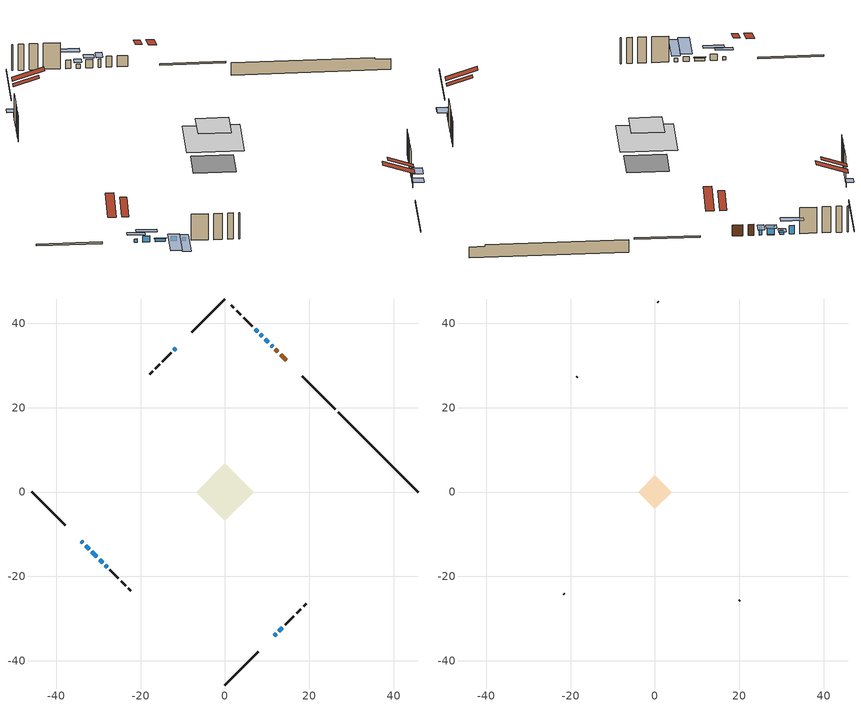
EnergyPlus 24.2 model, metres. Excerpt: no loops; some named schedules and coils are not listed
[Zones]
conditioned space
 floor adiabatic (AdiabaticFloorConstruction): -6.84,0 0,6.84 6.84,0 0,-6.84 z3.09
 floor foundation (Slab1 construction): -4.74,0.32 -0.32,4.74 4.74,-0.32 0.32,-4.74 z-1.71
 wall outside (RimJoist1 construction): 0,-45.78 7.86,-37.91 / -45.78,0 -37.91,-7.86 / 0,45.78 -7.86,37.91 / 26.15,19.62 18.29,27.49 z0.65:0.95
 wall outside (AdiabaticWallConstruction 1): 14.49,31.29 13.22,32.56 / 12.56,33.21 11.93,33.84 z0.65:2.68
 wall outside (AdiabaticWallConstruction): 11.28,34.5 10.95,34.82 / 7.71,38.07 7.13,38.64 z0.65:2.23; -34.11,-11.67 -33.71,-12.06 / -28.38,-17.4 -27.98,-17.8 z0.65:1.29; -33.06,-12.72 -32.25,-13.53 z0.65:1.79; -31.59,-14.18 -30.41,-15.37 z0.65:1.16; -29.75,-16.02 -29.03,-16.74 z0.65:1.54; 10.3,35.48 9.49,36.29 / 12.79,-32.98 13.6,-32.17 z0.65:2.17; 8.83,36.94 8.36,37.41 / -11.67,34.11 -12.14,33.64 / 11.67,-34.11 12.14,-33.64 z0.65:1.39
 wall outside (Wall1 construction): 14.26,-31.52 16.3,-29.47 / -27.32,-18.45 -25.28,-20.5 / -12.79,32.98 -14.84,30.94 / 6.48,39.3 4.43,41.34 z0.65:5.53
 wall outside (Wall2 construction): 16.96,-28.82 17.98,-27.79 / -24.62,-21.15 -23.6,-22.18 / -15.49,30.28 -16.52,29.26 / 3.78,42 2.75,43.03 z0.65:5.53
 wall outside (Wall3 construction): 18.64,-27.13 19.28,-26.5 / -22.94,-22.84 -22.3,-23.47 / -17.18,28.6 -17.81,27.96 / 2.09,43.68 1.46,44.32 z0.65:5.53
 wall foundation (FoundationWall1 construction): 26.81,18.97,-1.71 26.81,18.97,0.65 43.88,1.9,0.65 43.88,1.9,0.33 45.78,0,0.33 45.78,0,-1.71
 window (WindowConstruction 8): 11.28,34.5 10.96,34.82 z0.65:2.23
 window (WindowConstruction 6): -34.11,-11.67 -33.71,-12.06 z0.65:1.28
 window (WindowConstruction 7): -33.06,-12.72 -32.25,-13.53 z0.65:1.79
 window (WindowConstruction 11): -31.59,-14.18 -30.41,-15.37 z0.65:1.16
 window (WindowConstruction 9): -29.75,-16.03 -29.03,-16.74 z0.65:1.54
 window (WindowConstruction): 10.3,35.48 9.49,36.28 z0.65:2.17
 window (WindowConstruction 1): 8.83,36.94 8.37,37.41 z0.65:1.39
 window (WindowConstruction 2): -11.67,34.11 -12.13,33.64 z0.65:1.39
 window (WindowConstruction 3): 11.67,-34.11 12.13,-33.64 z0.65:1.39
 window (WindowConstruction 4): 12.79,-32.98 13.6,-32.18 z0.65:2.17
 window (WindowConstruction 5): -28.38,-17.4 -27.98,-17.79 z0.65:1.28
 window (WindowConstruction 10): 7.71,38.07 7.13,38.64 z0.65:2.23
 door (Door): 14.48,31.29 13.22,32.55 z0.65:2.68
 door (Door 1): 12.56,33.21 11.94,33.84 z0.65:2.68
 ceiling adiabatic (AdiabaticFloorConstruction): 0,-6.84 6.84,0 0,6.84 -6.84,0 z3.09
 roof outside (Roof2 construction): 11.01,-34.76,5.53 7.9,-31.66,6.99 7.08,-32.48,6.99 10.19,-35.58,5.53; -34.76,-11.01,5.53 -31.66,-7.9,6.99 -32.48,-7.08,6.99 -35.58,-10.19,5.53; -11.01,34.76,5.53 -7.9,31.66,6.99 -7.08,32.48,6.99 -10.19,35.58,5.53; 15.14,30.63,5.53 12.03,27.53,6.99 12.85,26.71,6.99 15.96,29.81,5.53
attic - vented
 floor to conditioned space (Floor1 construction Reversed): -3.95,0 0,3.95 3.95,0 0,-3.95 z5.53
 wall outside (Wall4 construction): 19.93,-25.84 20.08,-25.7 / -21.65,-24.13 -21.5,-24.27 / -18.47,27.31 -18.61,27.16 / 0.8,44.97 0.66,45.12 z0.65:5.53
 roof outside (Roof1 construction): 9.53,-36.24,5.53 5.69,-32.39,7.34 4.67,-33.41,7.34 8.52,-37.25,5.53; -36.24,-9.53,5.53 -32.39,-5.69,7.34 -33.41,-4.67,7.34 -37.25,-8.52,5.53; -9.53,36.24,5.53 -5.69,32.39,7.34 -4.67,33.41,7.34 -8.52,37.25,5.53; 16.62,29.16,5.53 12.77,25.31,7.34 13.78,24.3,7.34 17.63,28.14,5.53
shading: 10.74,35.03 11.49,34.29 12.78,35.58 12.04,36.32 z2.52; -32.85,-12.92 -34.97,-10.81 -35.61,-11.45 -33.5,-13.57 z2.5; -31.39,-14.39 -33.92,-11.86 -34.56,-12.5 -32.03,-15.03 z3.01; -30.3,-15.47 -31.7,-14.08 -31.8,-14.18 -30.41,-15.58 z1.31; -28.71,-17.07 -30.07,-15.7 -34.39,-20.01 -33.02,-21.38 z2; 9.28,36.5 10.51,35.27 11.37,36.13 10.14,37.36 z2.47; 8.15,37.62 9.04,36.73 9.91,37.59 9.02,38.48 z1.69; -12.35,33.43 -11.46,34.32 -12.32,35.18 -13.21,34.29 z1.69; 12.46,-33.31 11.34,-34.43 12.63,-35.73 13.75,-34.61 z1.85; 13.93,-31.85 12.47,-33.31 13.76,-34.6 15.22,-33.14 z2.63; -27.65,-18.12 -28.7,-17.07 -33.01,-21.39 -31.97,-22.43 z1.74; 6.06,39.72 8.78,36.99 9.65,37.85 6.92,40.58 z3.75
[Building]
Building 1: Terrain=Suburbs
[Site:Location]
Halifax Intl AP_NS: Latitude {deg}=44.88; Longitude {deg}=-63.51; Time Zone {hr}=-4; Elevation {m}=145; Keep Site Location Information=Yes
[Site:GroundTemperature:Shallow]
3.15511, 1.33576, 1.19006, 2.05344, 5.51939, 8.9692, 11.96, 13.8546, 14.0156, 12.4746, 9.56009, 6.2161
[Site:WaterMainsTemperature]
Calculation Method=Schedule; Temperature Schedule=mains temperature schedule
[Material] Roughness=Rough; Thermal Absorptance=0.9
Name | Thickness {m} | Conductivity {W/m-K} | Density {kg/m3} | Specific Heat {J/kg-K} | Solar Absorptance | Visible Absorptance
asphalt or fiberglass shingles | 0.00635 | 0.162714 | 1121.4 | 1465.45 | 0.4 | 0.4
ceiling loosefill ins | 0.0846667 | 0.0480833 | 16.02 | 1046.75 | 0.7 | 0.7
ceiling stud and cavity | 0.1397 | 0.112695 | 65.682 | 1177.47 | 0.7 | 0.7
concrete 4.0 in. | 0.1016 | 1.803125 | 2242.8 | 837.4 | 0.7 | 0.7
concrete 8.0 in. | 0.2032 | 1.803125 | 2242.8 | 837.4 | 0.7 | 0.7
door material | 0.04445 | 0.0451087 | 512.64 | 1214.23 | 0.7 | 0.7
door material 1 | 0.04445 | 0.053851 | 512.64 | 1214.23 | 0.7 | 0.7
floor covering | 0.0127 | 0.0433444 | 54.468 | 1339.84 | 0.6 | 0.6
floor rigid ins; wall rigid ins 1 | 0.512978 | 0.029427 | 32.04 | 1214.23 | 0.7 | 0.7
floor stud and cavity | 0.1397 | 1.75129 | 37.0049 | 1207.88 | 0.7 | 0.7
furniture material conditioned space 1 | 0.1524 | 0.115458 | 640.8 | 1214.23 | 0.6 | 0.6
gypsum board | 0.0127 | 0.160291 | 801 | 837.4 | 0.6 | 0.6
osb sheathing 0.5 in. | 0.0127 | 0.115458 | 512.64 | 1214.23 | 0.7 | 0.7
osb sheathing 0.75 in. | 0.01905 | 0.115458 | 512.64 | 1214.23 | 0.7 | 0.7
osb sheathing 2.0 in. | 0.0508 | 0.115458 | 512.64 | 1214.23 | 0.7 | 0.7
rim joist rigid ins; roof rigid ins; wall rigid ins | 0.051816 | 0.029427 | 32.04 | 1214.23 | 0.7 | 0.7
rim joist stud and cavity | 0.0508 | 0.0344034 | 125.044 | 1163.47 | 0.6 | 0.6
roof stud and cavity | 0.2032 | 0.219482 | 78.34581 | 1123.46 | 0.7 | 0.7
wall stud and cavity | 0.1397 | 0.16633 | 139.0536 | 1170.24 | 0.7 | 0.7
wall stud and cavity 1 | 0.1397 | 0.186243 | 139.0536 | 1170.24 | 0.7 | 0.7
wall stud and cavity 2 | 0.1397 | 0.216775 | 139.0536 | 1170.24 | 0.7 | 0.7
wall stud and cavity 3 | 0.0889 | 6.1454 | 50.32683 | 1063.81 | 0.6 | 0.6
wall stud and cavity 4 | 0.0889 | 0.380278 | 52.3479 | 1209.89 | 0.7 | 0.7
wall stud and cavity 5 | 0.0889 | 0.391764 | 83.0341 | 1211.67 | 0.7 | 0.7
wood siding | 0.0254 | 0.102417 | 544.68 | 1172.36 | 0.4 | 0.4
wood siding 1 | 0.00254 | 0.102417 | 544.68 | 1172.36 | 0.4 | 0.4
wood siding 2; wood siding 3; wood siding 4 | 0.0254 | 0.102417 | 544.68 | 1172.36 | 0.7 | 0.7
[WindowMaterial:SimpleGlazingSystem]
Name | U-Factor {W/m2-K} | Solar Heat Gain Coefficient
WindowMaterial | 2.92814 | 0.61
WindowMaterial 1 | 3.05704 | 0.44
WindowMaterial 2 | 3.07407 | 0.4
WindowMaterial 3 | 2.94177 | 0.59
WindowMaterial 4 | 2.76405 | 0.47
WindowMaterial 5 | 2.77597 | 0.52
WindowMaterial 6 | 2.93496 | 0.65
WindowMaterial 7 | 3.05136 | 0.43
[Construction]
AdiabaticFloorConstruction: floor stud and cavity, floor rigid ins, osb sheathing 0.75 in., floor covering
AdiabaticWallConstruction: wood siding 3, wall rigid ins 1, wall stud and cavity 4, gypsum board
AdiabaticWallConstruction 1: wood siding 4, wall rigid ins 1, wall stud and cavity 4, gypsum board
Door: door material
Door 1: door material 1
Floor1 construction Reversed: gypsum board, ceiling stud and cavity, ceiling loosefill ins
FoundationWall1 construction: concrete 8.0 in.
furniture construction conditioned space 1: furniture material conditioned space 1
PartitionWallConstruction: gypsum board, wall stud and cavity 5, gypsum board
RimJoist1 construction: wood siding 2, rim joist rigid ins, osb sheathing 2.0 in., rim joist stud and cavity
Roof1 construction: asphalt or fiberglass shingles
Roof2 construction: asphalt or fiberglass shingles, roof rigid ins, osb sheathing 0.75 in., roof stud and cavity, gypsum board
Slab1 construction: concrete 4.0 in.
Wall1 construction: wood siding, wall rigid ins, osb sheathing 0.5 in., wall stud and cavity, gypsum board
Wall2 construction: wood siding, wall rigid ins, osb sheathing 0.5 in., wall stud and cavity 1, gypsum board
Wall3 construction: wood siding, wall rigid ins, osb sheathing 0.5 in., wall stud and cavity 2, gypsum board
Wall4 construction: wood siding 1, wall stud and cavity 3
WindowConstruction; WindowConstruction 4: WindowMaterial
WindowConstruction 1; WindowConstruction 2; WindowConstruction 3: WindowMaterial 1
WindowConstruction 10: WindowMaterial 6
WindowConstruction 11: WindowMaterial 7
WindowConstruction 5; WindowConstruction 6: WindowMaterial 2
WindowConstruction 7: WindowMaterial 3
WindowConstruction 8: WindowMaterial 4
WindowConstruction 9: WindowMaterial 5
[Zone] Multiplier=1; Part of Total Floor Area=Yes
Name | Volume {m3}
attic - vented | 9.19387
conditioned space | 328.5
[Space]
Name | Zone | Volume {m3}
attic - vented 1 | attic - vented | 9.19387
conditioned space 1 | conditioned space | 328.5
[ZoneInfiltration:EffectiveLeakageArea]
infil attic - vented 1: Zone or Space=attic - vented 1; Schedule=Always On Discrete; Effective Air Leakage Area {cm2}=1118.33; Stack Coefficient=0.000465272; Wind Coefficient=1.45738e-05
[ZoneMixing]
whole house fan mix: Zone or Space=attic - vented; Schedule=Always On Continuous; Design Flow Rate Calculation Method=Flow/Zone; Design Flow Rate {m3/s}=0; Source Zone or Space=conditioned space
[SurfaceProperty:ExposedFoundationPerimeter]
Slab1: Exposed Perimeter Calculation Method=TotalExposedPerimeter; Total Exposed Perimeter {m}=26.822
[InternalMass] Zone or ZoneList=conditioned space; Space or SpaceList=conditioned space 1
Name | Construction | Surface Area {m2}
furniture mass conditioned space 1 | furniture construction conditioned space 1 | 55.3598
partition wall mass | PartitionWallConstruction | 138.4
[Lights]
interior lighting: Zone or ZoneList or Space or SpaceList=conditioned space 1; Schedule=interior lighting schedule; Design Level Calculation Method=LightingLevel; Lighting Level {W}=343.2; Return Air Fraction=0; Fraction Radiant=0.6; Fraction Visible=0.2; Fraction Replaceable=1
[People]
occupants: Zone or ZoneList or Space or SpaceList=conditioned space 1; Number of People Schedule=occupants schedule; Number of People Calculation Method=People; Number of People=3; Fraction Radiant=0.314171; Sensible Heat Fraction=0.56303; Activity Level Schedule=occupants activity schedule; Carbon Dioxide Generation Rate {m3/s-W}=0; Enable ASHRAE 55 Comfort Warnings=No; Mean Radiant Temperature Calculation Type=EnclosureAveraged
[ElectricEquipment] Zone or ZoneList or Space or SpaceList=conditioned space 1; Design Level Calculation Method=EquipmentLevel
Name | Schedule | Design Level {W} | Fraction Latent | Fraction Radiant | Fraction Lost
clothes dryer | clothes dryer schedule | 140.772 | 0.015 | 0.081 | 0.85
clothes washer | clothes washer schedule | 32.1985 | 0.03 | 0.162 | 0.7
cooking range | cooking range schedule | 215.147 | 0.08 | 0.432 | 0.2
dishwasher | dishwasher schedule | 66.8632 | 0.3 | 0.18 | 0.4
fridge | fridge schedule | 72.9452 | 0 | 0.6 | 0
mech vent bath fan 0 | mech vent bath fan 0 schedule | 50.2 | 0 | 0 | 1
mech vent bath fan 1 | mech vent bath fan 1 schedule | 50.2 | 0 | 0 | 1
mech vent house fan | mech vent house fan schedule | 0 | 0 | 0 | 1
mech vent house fan cfis | mech vent house fan cfis schedule | 0 | 0 | 0 | 0
mech vent range fan 0 | mech vent range fan 0 schedule | 57 | 0 | 0 | 1
misc plug loads | misc plug loads schedule | 494.7 | 0.045 | 0.513 | 0.1
whole house fan | Always On Discrete | 0 | 0 | 0 | 1
[OtherEquipment] Zone or ZoneList or Space or SpaceList=conditioned space 1; Design Level Calculation Method=EquipmentLevel
Name | Fuel Type | Schedule | Design Level {W} | Fraction Latent | Fraction Radiant | Fraction Lost
clothes dryer 1 | Electricity | clothes dryer schedule | 0 | 0.015 | 0.081 | 0.85
cooking range 1 | Electricity | cooking range schedule | 0 | 0.08 | 0.432 | 0.2
general water use latent | None | general water use schedule | 62.594 | 1 | 0 | 0
general water use sensible | None | general water use schedule | -61.6891 | 0 | 0.6 | 0
mech vent house fan latent load | None | Always On Discrete | 0 | 1 | 0 | 0
mech vent house fan sensible load | None | Always On Discrete | 0 | 0 | 0 | 0
water heater energy adjustment1 | Electricity | Always On Discrete | 0.01 | 0 | 0 | 1
[ZoneInfiltration:DesignFlowRate] Zone or ZoneList or Space or SpaceList=conditioned space 1; Schedule=Always On Discrete; Design Flow Rate Calculation Method=Flow/Zone; Design Flow Rate {m3/s}=0
infil flow; natural vent flow; whole house fan flow
[ZoneControl:Thermostat]
conditioned space Thermostat: Zone or ZoneList=conditioned space; Control Type Schedule=conditioned space Thermostat Schedule; Control 1=conditioned space temperature setpoint; Temperature Difference Between Cutout And Setpoint {deltaC}=0
[ThermostatSetpoint:DualSetpoint]
conditioned space temperature setpoint: Heating Setpoint Temperature Schedule=heating setpoint; Cooling Setpoint Temperature Schedule=cooling setpoint
[AirLoopHVAC:UnitarySystem]
unit heater unitary system: Control Type=Load; Controlling Zone or Thermostat Location=conditioned space; Dehumidification Control Type=None; Availability Schedule=Always On Discrete; Supply Fan=unit heater supply fan; Fan Placement=BlowThrough; Supply Air Fan Operating Mode Schedule=unit heater auto fan schedule; Heating Coil=unit heater htg coil; DX Heating Coil Sizing Ratio=1; Use DOAS DX Cooling Coil=No; Minimum Supply Air Temperature {C}=2; Latent Load Control=SensibleOnlyLoadControl; Cooling Supply Air Flow Rate Method=None; Heating Supply Air Flow Rate Method=SupplyAirFlowRate; Heating Supply Air Flow Rate {m3/s}=0.00141584; No Load Supply Air Flow Rate Method=SupplyAirFlowRate; No Load Supply Air Flow Rate {m3/s}=0; No Load Supply Air Flow Rate Control Set To Low Speed=Yes; Maximum Supply Air Temperature {C}=48.8889; Maximum Outdoor Dry-Bulb Temperature for Supplemental Heater Operation {C}=21; Ancillary On-Cycle Electric Power {W}=0; Ancillary Off-Cycle Electric Power {W}=0
[Zone equipment]
conditioned space: electric baseboard, unit heater unitary system
[Foundation:Kiva]
Foundation Kiva 1: Initial Indoor Air Temperature {C}=18; Wall Height Above Grade {m}=0.650016; Wall Depth Below Slab {m}=0.2032
[Foundation:Kiva:Settings]
Soil Conductivity {W/m-K}=0.849921; Soil Density {kg/m3}=1842.3; Soil Specific Heat {J/kg-K}=418.7; Ground Solar Absorptivity=0.9; Ground Thermal Absorptivity=0.9; Ground Surface Roughness {m}=0.03; Far-Field Width {m}=40; Deep-Ground Boundary Condition=ZeroFlux; Deep-Ground Depth {m}=40; Minimum Cell Dimension {m}=0.2; Maximum Cell Growth Coefficient=3; Simulation Timestep=Timestep
[Exterior:Lights]
exterior lighting: Schedule=exterior lighting schedule; Design Level {W}=75.6
[EnergyManagementSystem:Sensor] Output:Variable or Output:Meter Index Key=conditioned space
Name | Output:Variable or Output:Meter
conditioned_space_clg_unmet_s | Zone Cooling Setpoint Not Met Time
conditioned_space_htg_unmet_s | Zone Heating Setpoint Not Met Time
fridge_tin_s; tin_s; tin_s_1 | Zone Mean Air Temperature
tout_s | Zone Outdoor Air Drybulb Temperature
win_s | Zone Air Humidity Ratio
[Schedule:Constant]
Name | Hourly Value
Always On Continuous; mech vent house fan schedule; mech vent house fan cfis schedule; Always On Discrete | 1
occupants activity schedule | 117.228
fridge schedule; unit heater auto fan schedule | 0
[Schedule:Week:Daily]
interior lighting schedule Week Rule - Jan1-Jan27: interior lighting schedule day, interior lighting schedule day, interior lighting schedule day, interior lighting schedule day, interior lighting schedule day, interior lighting schedule day, interior lighting schedule day, interior lighting schedule default day, interior lighting schedule default day, interior lighting schedule default day, interior lighting schedule default day, interior lighting schedule default day
interior lighting schedule Week Rule - Jan28-Feb3: interior lighting schedule day, interior lighting schedule day, interior lighting schedule day, interior lighting schedule day, interior lighting schedule day 1, interior lighting schedule day 1, interior lighting schedule day 1, interior lighting schedule default day, interior lighting schedule default day, interior lighting schedule default day, interior lighting schedule default day, interior lighting schedule default day
interior lighting schedule Week Rule - Feb4-Feb24: interior lighting schedule day 1, interior lighting schedule day 1, interior lighting schedule day 1, interior lighting schedule day 1, interior lighting schedule day 1, interior lighting schedule day 1, interior lighting schedule day 1, interior lighting schedule default day, interior lighting schedule default day, interior lighting schedule default day, interior lighting schedule default day, interior lighting schedule default day
interior lighting schedule Week Rule - Feb25-Mar3: interior lighting schedule day 1, interior lighting schedule day 1, interior lighting schedule day 1, interior lighting schedule day 1, interior lighting schedule day 2, interior lighting schedule day 2, interior lighting schedule day 2, interior lighting schedule default day, interior lighting schedule default day, interior lighting schedule default day, interior lighting schedule default day, interior lighting schedule default day
interior lighting schedule Week Rule - Mar4-Mar31: interior lighting schedule day 2, interior lighting schedule day 2, interior lighting schedule day 2, interior lighting schedule day 2, interior lighting schedule day 2, interior lighting schedule day 2, interior lighting schedule day 2, interior lighting schedule default day, interior lighting schedule default day, interior lighting schedule default day, interior lighting schedule default day, interior lighting schedule default day
interior lighting schedule Week Rule - Apr1-Apr28: interior lighting schedule day 3, interior lighting schedule day 3, interior lighting schedule day 3, interior lighting schedule day 3, interior lighting schedule day 3, interior lighting schedule day 3, interior lighting schedule day 3, interior lighting schedule default day, interior lighting schedule default day, interior lighting schedule default day, interior lighting schedule default day, interior lighting schedule default day
interior lighting schedule Week Rule - Apr29-May5: interior lighting schedule day 3, interior lighting schedule day 3, interior lighting schedule day 4, interior lighting schedule day 4, interior lighting schedule day 4, interior lighting schedule day 4, interior lighting schedule day 4, interior lighting schedule default day, interior lighting schedule default day, interior lighting schedule default day, interior lighting schedule default day, interior lighting schedule default day
interior lighting schedule Week Rule - May6-May26: interior lighting schedule day 4, interior lighting schedule day 4, interior lighting schedule day 4, interior lighting schedule day 4, interior lighting schedule day 4, interior lighting schedule day 4, interior lighting schedule day 4, interior lighting schedule default day, interior lighting schedule default day, interior lighting schedule default day, interior lighting schedule default day, interior lighting schedule default day
interior lighting schedule Week Rule - May27-Jun2: interior lighting schedule day 4, interior lighting schedule day 4, interior lighting schedule day 4, interior lighting schedule day 4, interior lighting schedule day 4, interior lighting schedule day 5, interior lighting schedule day 5, interior lighting schedule default day, interior lighting schedule default day, interior lighting schedule default day, interior lighting schedule default day, interior lighting schedule default day
interior lighting schedule Week Rule - Jun3-Jun30: interior lighting schedule day 5, interior lighting schedule day 5, interior lighting schedule day 5, interior lighting schedule day 5, interior lighting schedule day 5, interior lighting schedule day 5, interior lighting schedule day 5, interior lighting schedule default day, interior lighting schedule default day, interior lighting schedule default day, interior lighting schedule default day, interior lighting schedule default day
interior lighting schedule Week Rule - Jul1-Jul28: interior lighting schedule day 6, interior lighting schedule day 6, interior lighting schedule day 6, interior lighting schedule day 6, interior lighting schedule day 6, interior lighting schedule day 6, interior lighting schedule day 6, interior lighting schedule default day, interior lighting schedule default day, interior lighting schedule default day, interior lighting schedule default day, interior lighting schedule default day
interior lighting schedule Week Rule - Jul29-Aug4: interior lighting schedule day 6, interior lighting schedule day 6, interior lighting schedule day 6, interior lighting schedule day 7, interior lighting schedule day 7, interior lighting schedule day 7, interior lighting schedule day 7, interior lighting schedule default day, interior lighting schedule default day, interior lighting schedule default day, interior lighting schedule default day, interior lighting schedule default day
interior lighting schedule Week Rule - Aug5-Aug25: interior lighting schedule day 7, interior lighting schedule day 7, interior lighting schedule day 7, interior lighting schedule day 7, interior lighting schedule day 7, interior lighting schedule day 7, interior lighting schedule day 7, interior lighting schedule default day, interior lighting schedule default day, interior lighting schedule default day, interior lighting schedule default day, interior lighting schedule default day
interior lighting schedule Week Rule - Aug26-Sep1: interior lighting schedule day 7, interior lighting schedule day 7, interior lighting schedule day 7, interior lighting schedule day 7, interior lighting schedule day 7, interior lighting schedule day 7, interior lighting schedule day 8, interior lighting schedule default day, interior lighting schedule default day, interior lighting schedule default day, interior lighting schedule default day, interior lighting schedule default day
interior lighting schedule Week Rule - Sep2-Sep29: interior lighting schedule day 8, interior lighting schedule day 8, interior lighting schedule day 8, interior lighting schedule day 8, interior lighting schedule day 8, interior lighting schedule day 8, interior lighting schedule day 8, interior lighting schedule default day, interior lighting schedule default day, interior lighting schedule default day, interior lighting schedule default day, interior lighting schedule default day
interior lighting schedule Week Rule - Sep30-Oct6: interior lighting schedule day 8, interior lighting schedule day 9, interior lighting schedule day 9, interior lighting schedule day 9, interior lighting schedule day 9, interior lighting schedule day 9, interior lighting schedule day 9, interior lighting schedule default day, interior lighting schedule default day, interior lighting schedule default day, interior lighting schedule default day, interior lighting schedule default day
interior lighting schedule Week Rule - Oct7-Oct27: interior lighting schedule day 9, interior lighting schedule day 9, interior lighting schedule day 9, interior lighting schedule day 9, interior lighting schedule day 9, interior lighting schedule day 9, interior lighting schedule day 9, interior lighting schedule default day, interior lighting schedule default day, interior lighting schedule default day, interior lighting schedule default day, interior lighting schedule default day
interior lighting schedule Week Rule - Oct28-Nov3: interior lighting schedule day 9, interior lighting schedule day 9, interior lighting schedule day 9, interior lighting schedule day 9, interior lighting schedule day 10, interior lighting schedule day 10, interior lighting schedule day 10, interior lighting schedule default day, interior lighting schedule default day, interior lighting schedule default day, interior lighting schedule default day, interior lighting schedule default day
interior lighting schedule Week Rule - Nov4-Nov24: interior lighting schedule day 10, interior lighting schedule day 10, interior lighting schedule day 10, interior lighting schedule day 10, interior lighting schedule day 10, interior lighting schedule day 10, interior lighting schedule day 10, interior lighting schedule default day, interior lighting schedule default day, interior lighting schedule default day, interior lighting schedule default day, interior lighting schedule default day
interior lighting schedule Week Rule - Nov25-Dec1: interior lighting schedule day 10, interior lighting schedule day 10, interior lighting schedule day 10, interior lighting schedule day 10, interior lighting schedule day 10, interior lighting schedule day 10, interior lighting schedule day 11, interior lighting schedule default day, interior lighting schedule default day, interior lighting schedule default day, interior lighting schedule default day, interior lighting schedule default day
interior lighting schedule Week Rule - Dec2-Dec31: interior lighting schedule day 11, interior lighting schedule day 11, interior lighting schedule day 11, interior lighting schedule day 11, interior lighting schedule day 11, interior lighting schedule day 11, interior lighting schedule day 11, interior lighting schedule default day, interior lighting schedule default day, interior lighting schedule default day, interior lighting schedule default day, interior lighting schedule default day
occupants schedule Week Rule - Jan1-Dec31: occupants schedule day, occupants schedule day, occupants schedule day, occupants schedule day, occupants schedule day, occupants schedule day, occupants schedule day, occupants schedule default day, occupants schedule default day, occupants schedule default day, occupants schedule default day, occupants schedule default day
clothes dryer schedule Week Rule - Jan1-Dec31: clothes dryer schedule day, clothes dryer schedule day, clothes dryer schedule day, clothes dryer schedule day, clothes dryer schedule day, clothes dryer schedule day, clothes dryer schedule day, clothes dryer schedule default day, clothes dryer schedule default day, clothes dryer schedule default day, clothes dryer schedule default day, clothes dryer schedule default day
clothes washer schedule Week Rule - Jan1-Dec31: clothes washer schedule day, clothes washer schedule day, clothes washer schedule day, clothes washer schedule day, clothes washer schedule day, clothes washer schedule day, clothes washer schedule day, clothes washer schedule default day, clothes washer schedule default day, clothes washer schedule default day, clothes washer schedule default day, clothes washer schedule default day
cooking range schedule Week Rule - Jan1-Dec31: cooking range schedule day, cooking range schedule day, cooking range schedule day, cooking range schedule day, cooking range schedule day, cooking range schedule day, cooking range schedule day, cooking range schedule default day, cooking range schedule default day, cooking range schedule default day, cooking range schedule default day, cooking range schedule default day
dishwasher schedule Week Rule - Jan1-Dec31: dishwasher schedule day, dishwasher schedule day, dishwasher schedule day, dishwasher schedule day, dishwasher schedule day, dishwasher schedule day, dishwasher schedule day, dishwasher schedule default day, dishwasher schedule default day, dishwasher schedule default day, dishwasher schedule default day, dishwasher schedule default day
mech vent bath fan 0 schedule Week Rule - Jan1-Dec31: mech vent bath fan 0 schedule day, mech vent bath fan 0 schedule day, mech vent bath fan 0 schedule day, mech vent bath fan 0 schedule day, mech vent bath fan 0 schedule day, mech vent bath fan 0 schedule day, mech vent bath fan 0 schedule day, mech vent bath fan 0 schedule default day, mech vent bath fan 0 schedule default day, mech vent bath fan 0 schedule default day, mech vent bath fan 0 schedule default day, mech vent bath fan 0 schedule default day
mech vent bath fan 1 schedule Week Rule - Jan1-Dec31: mech vent bath fan 1 schedule day, mech vent bath fan 1 schedule day, mech vent bath fan 1 schedule day, mech vent bath fan 1 schedule day, mech vent bath fan 1 schedule day, mech vent bath fan 1 schedule day, mech vent bath fan 1 schedule day, mech vent bath fan 1 schedule default day, mech vent bath fan 1 schedule default day, mech vent bath fan 1 schedule default day, mech vent bath fan 1 schedule default day, mech vent bath fan 1 schedule default day
mech vent range fan 0 schedule Week Rule - Jan1-Dec31: mech vent range fan 0 schedule day, mech vent range fan 0 schedule day, mech vent range fan 0 schedule day, mech vent range fan 0 schedule day, mech vent range fan 0 schedule day, mech vent range fan 0 schedule day, mech vent range fan 0 schedule day, mech vent range fan 0 schedule default day, mech vent range fan 0 schedule default day, mech vent range fan 0 schedule default day, mech vent range fan 0 schedule default day, mech vent range fan 0 schedule default day
misc plug loads schedule Week Rule - Jan1-Dec31: misc plug loads schedule day, misc plug loads schedule day, misc plug loads schedule day, misc plug loads schedule day, misc plug loads schedule day, misc plug loads schedule day, misc plug loads schedule day, misc plug loads schedule default day, misc plug loads schedule default day, misc plug loads schedule default day, misc plug loads schedule default day, misc plug loads schedule default day
general water use schedule Week Rule - Jan1-Dec31: general water use schedule day, general water use schedule day, general water use schedule day, general water use schedule day, general water use schedule day, general water use schedule day, general water use schedule day, general water use schedule default day, general water use schedule default day, general water use schedule default day, general water use schedule default day, general water use schedule default day
exterior lighting schedule Week Rule - Jan1-Jan27: exterior lighting schedule day, exterior lighting schedule day, exterior lighting schedule day, exterior lighting schedule day, exterior lighting schedule day, exterior lighting schedule day, exterior lighting schedule day, exterior lighting schedule default day, exterior lighting schedule default day, exterior lighting schedule default day, exterior lighting schedule default day, exterior lighting schedule default day
exterior lighting schedule Week Rule - Jan28-Feb3: exterior lighting schedule day, exterior lighting schedule day, exterior lighting schedule day, exterior lighting schedule day, exterior lighting schedule day 1, exterior lighting schedule day 1, exterior lighting schedule day 1, exterior lighting schedule default day, exterior lighting schedule default day, exterior lighting schedule default day, exterior lighting schedule default day, exterior lighting schedule default day
exterior lighting schedule Week Rule - Feb4-Feb24: exterior lighting schedule day 1, exterior lighting schedule day 1, exterior lighting schedule day 1, exterior lighting schedule day 1, exterior lighting schedule day 1, exterior lighting schedule day 1, exterior lighting schedule day 1, exterior lighting schedule default day, exterior lighting schedule default day, exterior lighting schedule default day, exterior lighting schedule default day, exterior lighting schedule default day
exterior lighting schedule Week Rule - Feb25-Mar3: exterior lighting schedule day 1, exterior lighting schedule day 1, exterior lighting schedule day 1, exterior lighting schedule day 1, exterior lighting schedule day 2, exterior lighting schedule day 2, exterior lighting schedule day 2, exterior lighting schedule default day, exterior lighting schedule default day, exterior lighting schedule default day, exterior lighting schedule default day, exterior lighting schedule default day
exterior lighting schedule Week Rule - Mar4-Mar31: exterior lighting schedule day 2, exterior lighting schedule day 2, exterior lighting schedule day 2, exterior lighting schedule day 2, exterior lighting schedule day 2, exterior lighting schedule day 2, exterior lighting schedule day 2, exterior lighting schedule default day, exterior lighting schedule default day, exterior lighting schedule default day, exterior lighting schedule default day, exterior lighting schedule default day
exterior lighting schedule Week Rule - Apr1-Apr28: exterior lighting schedule day 3, exterior lighting schedule day 3, exterior lighting schedule day 3, exterior lighting schedule day 3, exterior lighting schedule day 3, exterior lighting schedule day 3, exterior lighting schedule day 3, exterior lighting schedule default day, exterior lighting schedule default day, exterior lighting schedule default day, exterior lighting schedule default day, exterior lighting schedule default day
exterior lighting schedule Week Rule - Apr29-May5: exterior lighting schedule day 3, exterior lighting schedule day 3, exterior lighting schedule day 4, exterior lighting schedule day 4, exterior lighting schedule day 4, exterior lighting schedule day 4, exterior lighting schedule day 4, exterior lighting schedule default day, exterior lighting schedule default day, exterior lighting schedule default day, exterior lighting schedule default day, exterior lighting schedule default day
[Schedule:Year]
interior lighting schedule: interior lighting schedule Week Rule - Jan1-Jan27, 1, 1, 1, 27, interior lighting schedule Week Rule - Jan28-Feb3, 1, 28, 2, 3, interior lighting schedule Week Rule - Feb4-Feb24, 2, 4, 2, 24, interior lighting schedule Week Rule - Feb25-Mar3, 2, 25, 3, 3, interior lighting schedule Week Rule - Mar4-Mar31, 3, 4, 3, 31, interior lighting schedule Week Rule - Apr1-Apr28, 4, 1, 4, 28, interior lighting schedule Week Rule - Apr29-May5, 4, 29, 5, 5, interior lighting schedule Week Rule - May6-May26, 5, 6, 5, 26, interior lighting schedule Week Rule - May27-Jun2, 5, 27, 6, 2, interior lighting schedule Week Rule - Jun3-Jun30, 6, 3, 6, 30, interior lighting schedule Week Rule - Jul1-Jul28, 7, 1, 7, 28, interior lighting schedule Week Rule - Jul29-Aug4, 7, 29, 8, 4, interior lighting schedule Week Rule - Aug5-Aug25, 8, 5, 8, 25, interior lighting schedule Week Rule - Aug26-Sep1, 8, 26, 9, 1, interior lighting schedule Week Rule - Sep2-Sep29, 9, 2, 9, 29, interior lighting schedule Week Rule - Sep30-Oct6, 9, 30, 10, 6, interior lighting schedule Week Rule - Oct7-Oct27, 10, 7, 10, 27, interior lighting schedule Week Rule - Oct28-Nov3, 10, 28, 11, 3, interior lighting schedule Week Rule - Nov4-Nov24, 11, 4, 11, 24, interior lighting schedule Week Rule - Nov25-Dec1, 11, 25, 12, 1, interior lighting schedule Week Rule - Dec2-Dec31, 12, 2, 12, 31
occupants schedule: occupants schedule Week Rule - Jan1-Dec31, 1, 1, 12, 31
clothes dryer schedule: clothes dryer schedule Week Rule - Jan1-Dec31, 1, 1, 12, 31
clothes washer schedule: clothes washer schedule Week Rule - Jan1-Dec31, 1, 1, 12, 31
cooking range schedule: cooking range schedule Week Rule - Jan1-Dec31, 1, 1, 12, 31
dishwasher schedule: dishwasher schedule Week Rule - Jan1-Dec31, 1, 1, 12, 31
mech vent bath fan 0 schedule: mech vent bath fan 0 schedule Week Rule - Jan1-Dec31, 1, 1, 12, 31
mech vent bath fan 1 schedule: mech vent bath fan 1 schedule Week Rule - Jan1-Dec31, 1, 1, 12, 31
mech vent range fan 0 schedule: mech vent range fan 0 schedule Week Rule - Jan1-Dec31, 1, 1, 12, 31
misc plug loads schedule: misc plug loads schedule Week Rule - Jan1-Dec31, 1, 1, 12, 31
general water use schedule: general water use schedule Week Rule - Jan1-Dec31, 1, 1, 12, 31
exterior lighting schedule: exterior lighting schedule Week Rule - Jan1-Jan27, 1, 1, 1, 27, exterior lighting schedule Week Rule - Jan28-Feb3, 1, 28, 2, 3, exterior lighting schedule Week Rule - Feb4-Feb24, 2, 4, 2, 24, exterior lighting schedule Week Rule - Feb25-Mar3, 2, 25, 3, 3, exterior lighting schedule Week Rule - Mar4-Mar31, 3, 4, 3, 31, exterior lighting schedule Week Rule - Apr1-Apr28, 4, 1, 4, 28, exterior lighting schedule Week Rule - Apr29-May5, 4, 29, 5, 5, exterior lighting schedule Week Rule - May6-May26, 5, 6, 5, 26, exterior lighting schedule Week Rule - May27-Jun2, 5, 27, 6, 2, exterior lighting schedule Week Rule - Jun3-Jun30, 6, 3, 6, 30, exterior lighting schedule Week Rule - Jul1-Jul28, 7, 1, 7, 28, exterior lighting schedule Week Rule - Jul29-Aug4, 7, 29, 8, 4, exterior lighting schedule Week Rule - Aug5-Aug25, 8, 5, 8, 25, exterior lighting schedule Week Rule - Aug26-Sep1, 8, 26, 9, 1, exterior lighting schedule Week Rule - Sep2-Sep29, 9, 2, 9, 29, exterior lighting schedule Week Rule - Sep30-Oct6, 9, 30, 10, 6, exterior lighting schedule Week Rule - Oct7-Oct27, 10, 7, 10, 27, exterior lighting schedule Week Rule - Oct28-Nov3, 10, 28, 11, 3, exterior lighting schedule Week Rule - Nov4-Nov24, 11, 4, 11, 24, exterior lighting schedule Week Rule - Nov25-Dec1, 11, 25, 12, 1, exterior lighting schedule Week Rule - Dec2-Dec31, 12, 2, 12, 31
[Schedule:Compact]
conditioned space Thermostat Schedule: Through: 12/31, For: AllDays, Until: 24:00, 4
mains temperature schedule: Through: 01/01, For: AllDays, Until: 24:00, 7.41, Through: 01/02, For: AllDays, Until: 24:00, 7.34833, Through: 01/03, For: AllDays, Until: 24:00, 7.28778, Through: 01/04, For: AllDays, Until: 24:00, 7.22889, Through: 01/05, For: AllDays, Until: 24:00, 7.17056, Through: 01/06, For: AllDays, Until: 24:00, 7.11333, Through: 01/07, For: AllDays, Until: 24:00, 7.05722, Through: 01/08, For: AllDays, Until: 24:00, 7.00167, Through: 01/09, For: AllDays, Until: 24:00, 6.94778, Through: 01/10, For: AllDays, Until: 24:00, 6.895, Through: 01/11, For: AllDays, Until: 24:00, 6.84333, Through: 01/12, For: AllDays, Until: 24:00, 6.79278, Through: 01/13, For: AllDays, Until: 24:00, 6.74389, Through: 01/14, For: AllDays, Until: 24:00, 6.69556, Through: 01/15, For: AllDays, Until: 24:00, 6.64889, Through: 01/16, For: AllDays, Until: 24:00, 6.60278, Through: 01/17, For: AllDays, Until: 24:00, 6.55833, Through: 01/18, For: AllDays, Until: 24:00, 6.515, Through: 01/19, For: AllDays, Until: 24:00, 6.47333, Through: 01/20, For: AllDays, Until: 24:00, 6.43278, Through: 01/21, For: AllDays, Until: 24:00, 6.39333, Through: 01/22, For: AllDays, Until: 24:00, 6.355, Through: 01/23, For: AllDays, Until: 24:00, 6.31833, Through: 01/24, For: AllDays, Until: 24:00, 6.28278, Through: 01/25, For: AllDays, Until: 24:00, 6.24889, Through: 01/26, For: AllDays, Until: 24:00, 6.21611, Through: 01/27, For: AllDays, Until: 24:00, 6.18444, Through: 01/28, For: AllDays, Until: 24:00, 6.15444, Through: 01/29, For: AllDays, Until: 24:00, 6.12556, Through: 01/30, For: AllDays, Until: 24:00, 6.09833, Through: 01/31, For: AllDays, Until: 24:00, 6.07222, Through: 02/01, For: AllDays, Until: 24:00, 6.04778, Through: 02/02, For: AllDays, Until: 24:00, 6.02444, Through: 02/03, For: AllDays, Until: 24:00, 6.00278, Through: 02/04, For: AllDays, Until: 24:00, 5.98222, Through: 02/05, For: AllDays, Until: 24:00, 5.96333, Through: 02/06, For: AllDays, Until: 24:00, 5.94556, Through: 02/07, For: AllDays, Until: 24:00, 5.92944, Through: 02/08, For: AllDays, Until: 24:00, 5.915, Through: 02/09, For: AllDays, Until: 24:00, 5.90167, Through: 02/10, For: AllDays, Until: 24:00, 5.89, Through: 02/11, For: AllDays, Until: 24:00, 5.87944, Through: 02/12, For: AllDays, Until: 24:00, 5.87056, Through: 02/13, For: AllDays, Until: 24:00, 5.86333, Through: 02/14, For: AllDays, Until: 24:00, 5.85722, Through: 02/15, For: AllDays, Until: 24:00, 5.85278, Through: 02/16, For: AllDays, Until: 24:00, 5.84944, Through: 02/17, For: AllDays, Until: 24:00, 5.84833, Through: 02/18, For: AllDays, Until: 24:00, 5.84778, Through: 02/19, For: AllDays, Until: 24:00, 5.84944, Through: 02/20, For: AllDays, Until: 24:00, 5.85167, Through: 02/21, For: AllDays, Until: 24:00, 5.85611, Through: 02/22, For: AllDays, Until: 24:00, 5.86167, Through: 02/23, For: AllDays, Until: 24:00, 5.86889, Through: 02/24, For: AllDays, Until: 24:00, 5.87722, Through: 02/25, For: AllDays, Until: 24:00, 5.88722, Through: 02/26, For: AllDays, Until: 24:00, 5.89889, Through: 02/27, For: AllDays, Until: 24:00, 5.91167, Through: 02/28, For: AllDays, Until: 24:00, 5.92611, Through: 03/01, For: AllDays, Until: 24:00, 5.94222, Through: 03/02, For: AllDays, Until: 24:00, 5.95944, Through: 03/03, For: AllDays, Until: 24:00, 5.97778, Through: 03/04, For: AllDays, Until: 24:00, 5.99778, Through: 03/05, For: AllDays, Until: 24:00, 6.01944, Through: 03/06, For: AllDays, Until: 24:00, 6.04222, Through: 03/07, For: AllDays, Until: 24:00, 6.06667, Through: 03/08, For: AllDays, Until: 24:00, 6.09222, Through: 03/09, For: AllDays, Until: 24:00, 6.11944, Through: 03/10, For: AllDays, Until: 24:00, 6.14778, Through: 03/11, For: AllDays, Until: 24:00, 6.17722, Through: 03/12, For: AllDays, Until: 24:00, 6.20833, Through: 03/13, For: AllDays, Until: 24:00, 6.24111, Through: 03/14, For: AllDays, Until: 24:00, 6.275, Through: 03/15, For: AllDays, Until: 24:00, 6.31, Through: 03/16, For: AllDays, Until: 24:00, 6.34667, Through: 03/17, For: AllDays, Until: 24:00, 6.38444, Through: 03/18, For: AllDays, Until: 24:00, 6.42333, Through: 03/19, For: AllDays, Until: 24:00, 6.46389, Through: 03/20, For: AllDays, Until: 24:00, 6.50556, Through: 03/21, For: AllDays, Until: 24:00, 6.54833, Through: 03/22, For: AllDays, Until: 24:00, 6.59278, Through: 03/23, For: AllDays, Until: 24:00, 6.63833, Through: 03/24, For: AllDays, Until: 24:00, 6.685, Through: 03/25, For: AllDays, Until: 24:00, 6.73278, Through: 03/26, For: AllDays, Until: 24:00, 6.78167, Through: 03/27, For: AllDays, Until: 24:00, 6.83167, Through: 03/28, For: AllDays, Until: 24:00, 6.88333, Through: 03/29, For: AllDays, Until: 24:00, 6.93611, Through: 03/30, For: AllDays, Until: 24:00, 6.98944, Through: 03/31, For: AllDays, Until: 24:00, 7.04444, Through: 04/01, For: AllDays, Until: 24:00, 7.1, Through: 04/02, For: AllDays, Until: 24:00, 7.15722, Through: 04/03, For: AllDays, Until: 24:00, 7.21556, Through: 04/04, For: AllDays, Until: 24:00, 7.27444, Through: 04/05, For: AllDays, Until: 24:00, 7.33444, Through: 04/06, For: AllDays, Until: 24:00, 7.39556, Through: 04/07, For: AllDays, Until: 24:00, 7.45778, Through: 04/08, For: AllDays, Until: 24:00, 7.52111, Through: 04/09, For: AllDays, Until: 24:00, 7.585, Through: 04/10, For: AllDays, Until: 24:00, 7.65, Through: 04/11, For: AllDays, Until: 24:00, 7.71611, Through: 04/12, For: AllDays, Until: 24:00, 7.78333, Through: 04/13, For: AllDays, Until: 24:00, 7.85111, Through: 04/14, For: AllDays, Until: 24:00, 7.91944, Through: 04/15, For: AllDays, Until: 24:00, 7.98889, Through: 04/16, For: AllDays, Until: 24:00, 8.05944, Through: 04/17, For: AllDays, Until: 24:00, 8.13056, Through: 04/18, For: AllDays, Until: 24:00, 8.20222, Through: 04/19, For: AllDays, Until: 24:00, 8.275, Through: 04/20, For: AllDays, Until: 24:00, 8.34833, Through: 04/21, For: AllDays, Until: 24:00, 8.42222, Through: 04/22, For: AllDays, Until: 24:00, 8.49722, Through: 04/23, For: AllDays, Until: 24:00, 8.57278, Through: 04/24, For: AllDays, Until: 24:00, 8.64889, Through: 04/25, For: AllDays, Until: 24:00, 8.72556, Through: 04/26, For: AllDays, Until: 24:00, 8.80278, Through: 04/27, For: AllDays, Until: 24:00, 8.88111, Through: 04/28, For: AllDays, Until: 24:00, 8.95944, Through: 04/29, For: AllDays, Until: 24:00, 9.03833, Through: 04/30, For: AllDays, Until: 24:00, 9.11778, Through: 05/01, For: AllDays, Until: 24:00, 9.19778, Through: 05/02, For: AllDays, Until: 24:00, 9.27833, Through: 05/03, For: AllDays, Until: 24:00, 9.35944, Through: 05/04, For: AllDays, Until: 24:00, 9.44056, Through: 05/05, For: AllDays, Until: 24:00, 9.52278, Through: 05/06, For: AllDays, Until: 24:00, 9.60444, Through: 05/07, For: AllDays, Until: 24:00, 9.68722, Through: 05/08, For: AllDays, Until: 24:00, 9.77, Through: 05/09, For: AllDays, Until: 24:00, 9.85278, Through: 05/10, For: AllDays, Until: 24:00, 9.93611, Through: 05/11, For: AllDays, Until: 24:00, 10.02, Through: 05/12, For: AllDays, Until: 24:00, 10.1039, Through: 05/13, For: AllDays, Until: 24:00, 10.1878, Through: 05/14, For: AllDays, Until: 24:00, 10.2722, Through: 05/15, For: AllDays, Until: 24:00, 10.3561, Through: 05/16, For: AllDays, Until: 24:00, 10.4406, Through: 05/17, For: AllDays, Until: 24:00, 10.5256, Through: 05/18, For: AllDays, Until: 24:00, 10.61, Through: 05/19, For: AllDays, Until: 24:00, 10.6944, Through: 05/20, For: AllDays, Until: 24:00, 10.7794, Through: 05/21, For: AllDays, Until: 24:00, 10.8639, Through: 05/22, For: AllDays, Until: 24:00, 10.9489, Through: 05/23, For: AllDays, Until: 24:00, 11.0333, Through: 05/24, For: AllDays, Until: 24:00, 11.1178, Through: 05/25, For: AllDays, Until: 24:00, 11.2022, Through: 05/26, For: AllDays, Until: 24:00, 11.2867, Through: 05/27, For: AllDays, Until: 24:00, 11.3711, Through: 05/28, For: AllDays, Until: 24:00, 11.455, Through: 05/29, For: AllDays, Until: 24:00, 11.5389, Through: 05/30, For: AllDays, Until: 24:00, 11.6222, Through: 05/31, For: AllDays, Until: 24:00, 11.7056, Through: 06/01, For: AllDays, Until: 24:00, 11.7883, Through: 06/02, For: AllDays, Until: 24:00, 11.8711, Through: 06/03, For: AllDays, Until: 24:00, 11.9539, Through: 06/04, For: AllDays, Until: 24:00, 12.0356, Through: 06/05, For: AllDays, Until: 24:00, 12.1172, Through: 06/06, For: AllDays, Until: 24:00, 12.1989, Through: 06/07, For: AllDays, Until: 24:00, 12.2794, Through: 06/08, For: AllDays, Until: 24:00, 12.36, Through: 06/09, For: AllDays, Until: 24:00, 12.44, Through: 06/10, For: AllDays, Until: 24:00, 12.5194, Through: 06/11, For: AllDays, Until: 24:00, 12.5983, Through: 06/12, For: AllDays, Until: 24:00, 12.6767, Through: 06/13, For: AllDays, Until: 24:00, 12.7544, Through: 06/14, For: AllDays, Until: 24:00, 12.8317, Through: 06/15, For: AllDays, Until: 24:00, 12.9083, Through: 06/16, For: AllDays, Until: 24:00, 12.9844, Through: 06/17, For: AllDays, Until: 24:00, 13.0594, Through: 06/18, For: AllDays, Until: 24:00, 13.1344, Through: 06/19, For: AllDays, Until: 24:00, 13.2083, Through: 06/20, For: AllDays, Until: 24:00, 13.2811, Through: 06/21, For: AllDays, Until: 24:00, 13.3539, Through: 06/22, For: AllDays, Until: 24:00, 13.4256, Through: 06/23, For: AllDays, Until: 24:00, 13.4967, Through: 06/24, For: AllDays, Until: 24:00, 13.5667, Through: 06/25, For: AllDays, Until: 24:00, 13.6361, Through: 06/26, For: AllDays, Until: 24:00, 13.7044, Through: 06/27, For: AllDays, Until: 24:00, 13.7717, Through: 06/28, For: AllDays, Until: 24:00, 13.8389, Through: 06/29, For: AllDays, Until: 24:00, 13.9044, Through: 06/30, For: AllDays, Until: 24:00, 13.9694, Through: 07/01, For: AllDays, Until: 24:00, 14.0333, Through: 07/02, For: AllDays, Until: 24:00, 14.0961, Through: 07/03, For: AllDays, Until: 24:00, 14.1583, Through: 07/04, For: AllDays, Until: 24:00, 14.2189, Through: 07/05, For: AllDays, Until: 24:00, 14.2789, Through: 07/06, For: AllDays, Until: 24:00, 14.3378, Through: 07/07, For: AllDays, Until: 24:00, 14.3956, Through: 07/08, For: AllDays, Until: 24:00, 14.4522, Through: 07/09, For: AllDays, Until: 24:00, 14.5083, Through: 07/10, For: AllDays, Until: 24:00, 14.5628, Through: 07/11, For: AllDays, Until: 24:00, 14.6161, Through: 07/12, For: AllDays, Until: 24:00, 14.6683, Through: 07/13, For: AllDays, Until: 24:00, 14.7194, Through: 07/14, For: AllDays, Until: 24:00, 14.7694, Through: 07/15, For: AllDays, Until: 24:00, 14.8183, Through: 07/16, For: AllDays, Until: 24:00, 14.8661, Through: 07/17, For: AllDays, Until: 24:00, 14.9122, Through: 07/18, For: AllDays, Until: 24:00, 14.9572, Through: 07/19, For: AllDays, Until: 24:00, 15.0011, Through: 07/20, For: AllDays, Until: 24:00, 15.0439, Through: 07/21, For: AllDays, Until: 24:00, 15.0856, Through: 07/22, For: AllDays, Until: 24:00, 15.1256, Through: 07/23, For: AllDays, Until: 24:00, 15.1644, Through: 07/24, For: AllDays, Until: 24:00, 15.2017, Through: 07/25, For: AllDays, Until: 24:00, 15.2383, Through: 07/26, For: AllDays, Until: 24:00, 15.2728, Through: 07/27, For: AllDays, Until: 24:00, 15.3067, Through: 07/28, For: AllDays, Until: 24:00, 15.3389, Through: 07/29, For: AllDays, Until: 24:00, 15.3694, Through: 07/30, For: AllDays, Until: 24:00, 15.3989, Through: 07/31, For: AllDays, Until: 24:00, 15.4272, Through: 08/01, For: AllDays, Until: 24:00, 15.4539, Through: 08/02, For: AllDays, Until: 24:00, 15.4794, Through: 08/03, For: AllDays, Until: 24:00, 15.5033, Through: 08/04, For: AllDays, Until: 24:00, 15.5261, Through: 08/05, For: AllDays, Until: 24:00, 15.5472, Through: 08/06, For: AllDays, Until: 24:00, 15.5667, Through: 08/07, For: AllDays, Until: 24:00, 15.585, Through: 08/08, For: AllDays, Until: 24:00, 15.6022, Through: 08/09, For: AllDays, Until: 24:00, 15.6172, Through: 08/10, For: AllDays, Until: 24:00, 15.6317, Through: 08/11, For: AllDays, Until: 24:00, 15.6439, Through: 08/12, For: AllDays, Until: 24:00, 15.655, Through: 08/13, For: AllDays, Until: 24:00, 15.665, Through: 08/14, For: AllDays, Until: 24:00, 15.6733, Through: 08/15, For: AllDays, Until: 24:00, 15.68, Through: 08/16, For: AllDays, Until: 24:00, 15.6856, Through: 08/17, For: AllDays, Until: 24:00, 15.6894, Through: 08/18, For: AllDays, Until: 24:00, 15.6917, Through: 08/19, For: AllDays, Until: 24:00, 15.6928, Through: 08/20, For: AllDays, Until: 24:00, 15.6922, Through: 08/21, For: AllDays, Until: 24:00, 15.69, Through: 08/22, For: AllDays, Until: 24:00, 15.6867, Through: 08/23, For: AllDays, Until: 24:00, 15.6822, Through: 08/24, For: AllDays, Until: 24:00, 15.6756, Through: 08/25, For: AllDays, Until: 24:00, 15.6678, Through: 08/26, For: AllDays, Until: 24:00, 15.6589, Through: 08/27, For: AllDays, Until: 24:00, 15.6478, Through: 08/28, For: AllDays, Until: 24:00, 15.6361, Through: 08/29, For: AllDays, Until: 24:00, 15.6222, Through: 08/30, For: AllDays, Until: 24:00, 15.6072, Through: 08/31, For: AllDays, Until: 24:00, 15.5911, Through: 09/01, For: AllDays, Until: 24:00, 15.5733, Through: 09/02, For: AllDays, Until: 24:00, 15.5539, Through: 09/03, For: AllDays, Until: 24:00, 15.5333, Through: 09/04, For: AllDays, Until: 24:00, 15.5111, Through: 09/05, For: AllDays, Until: 24:00, 15.4878, Through: 09/06, For: AllDays, Until: 24:00, 15.4628, Through: 09/07, For: AllDays, Until: 24:00, 15.4367, Through: 09/08, For: AllDays, Until: 24:00, 15.4089, Through: 09/09, For: AllDays, Until: 24:00, 15.38, Through: 09/10, For: AllDays, Until: 24:00, 15.3494, Through: 09/11, For: AllDays, Until: 24:00, 15.3178, Through: 09/12, For: AllDays, Until: 24:00, 15.2844, Through: 09/13, For: AllDays, Until: 24:00, 15.25, Through: 09/14, For: AllDays, Until: 24:00, 15.2144, Through: 09/15, For: AllDays, Until: 24:00, 15.1772, Through: 09/16, For: AllDays, Until: 24:00, 15.1389, Through: 09/17, For: AllDays, Until: 24:00, 15.0989, Through: 09/18, For: AllDays, Until: 24:00, 15.0583, Through: 09/19, For: AllDays, Until: 24:00, 15.0161, Through: 09/20, For: AllDays, Until: 24:00, 14.9722, Through: 09/21, For: AllDays, Until: 24:00, 14.9278, Through: 09/22, For: AllDays, Until: 24:00, 14.8817, Through: 09/23, For: AllDays, Until: 24:00, 14.8344, Through: 09/24, For: AllDays, Until: 24:00, 14.7861, Through: 09/25, For: AllDays, Until: 24:00, 14.7367, Through: 09/26, For: AllDays, Until: 24:00, 14.6861, Through: 09/27, For: AllDays, Until: 24:00, 14.6339, Through: 09/28, For: AllDays, Until: 24:00, 14.5811, Through: 09/29, For: AllDays, Until: 24:00, 14.5267, Through: 09/30, For: AllDays, Until: 24:00, 14.4717, Through: 10/01, For: AllDays, Until: 24:00, 14.415, Through: 10/02, For: AllDays, Until: 24:00, 14.3578, Through: 10/03, For: AllDays, Until: 24:00, 14.2989, Through: 10/04, For: AllDays, Until: 24:00, 14.2394, Through: 10/05, For: AllDays, Until: 24:00, 14.1789, Through: 10/06, For: AllDays, Until: 24:00, 14.1172, Through: 10/07, For: AllDays, Until: 24:00, 14.0544, Through: 10/08, For: AllDays, Until: 24:00, 13.9911, Through: 10/09, For: AllDays, Until: 24:00, 13.9267, Through: 10/10, For: AllDays, Until: 24:00, 13.8611, Through: 10/11, For: AllDays, Until: 24:00, 13.7944, Through: 10/12, For: AllDays, Until: 24:00, 13.7272, Through: 10/13, For: AllDays, Until: 24:00, 13.6594, Through: 10/14, For: AllDays, Until: 24:00, 13.59, Through: 10/15, For: AllDays, Until: 24:00, 13.5206, Through: 10/16, For: AllDays, Until: 24:00, 13.4494, Through: 10/17, For: AllDays, Until: 24:00, 13.3783, Through: 10/18, For: AllDays, Until: 24:00, 13.3061, Through: 10/19, For: AllDays, Until: 24:00, 13.2328, Through: 10/20, For: AllDays, Until: 24:00, 13.1594, Through: 10/21, For: AllDays, Until: 24:00, 13.085, Through: 10/22, For: AllDays, Until: 24:00, 13.01, Through: 10/23, For: AllDays, Until: 24:00, 12.9339, Through: 10/24, For: AllDays, Until: 24:00, 12.8578, Through: 10/25, For: AllDays, Until: 24:00, 12.7806, Through: 10/26, For: AllDays, Until: 24:00, 12.7028, Through: 10/27, For: AllDays, Until: 24:00, 12.625, Through: 10/28, For: AllDays, Until: 24:00, 12.5461, Through: 10/29, For: AllDays, Until: 24:00, 12.4667, Through: 10/30, For: AllDays, Until: 24:00, 12.3872, Through: 10/31, For: AllDays, Until: 24:00, 12.3067, Through: 11/01, For: AllDays, Until: 24:00, 12.2261, Through: 11/02, For: AllDays, Until: 24:00, 12.145, Through: 11/03, For: AllDays, Until: 24:00, 12.0633, Through: 11/04, For: AllDays, Until: 24:00, 11.9817, Through: 11/05, For: AllDays, Until: 24:00, 11.8994, Through: 11/06, For: AllDays, Until: 24:00, 11.8167, Through: 11/07, For: AllDays, Until: 24:00, 11.7339, Through: 11/08, For: AllDays, Until: 24:00, 11.6506, Through: 11/09, For: AllDays, Until: 24:00, 11.5672, Through: 11/10, For: AllDays, Until: 24:00, 11.4833, Through: 11/11, For: AllDays, Until: 24:00, 11.3994, Through: 11/12, For: AllDays, Until: 24:00, 11.315, Through: 11/13, For: AllDays, Until: 24:00, 11.2311, Through: 11/14, For: AllDays, Until: 24:00, 11.1467, Through: 11/15, For: AllDays, Until: 24:00, 11.0622, Through: 11/16, For: AllDays, Until: 24:00, 10.9772, Through: 11/17, For: AllDays, Until: 24:00, 10.8928, Through: 11/18, For: AllDays, Until: 24:00, 10.8083, Through: 11/19, For: AllDays, Until: 24:00, 10.7233, Through: 11/20, For: AllDays, Until: 24:00, 10.6389, Through: 11/21, For: AllDays, Until: 24:00, 10.5539, Through: 11/22, For: AllDays, Until: 24:00, 10.4694, Through: 11/23, For: AllDays, Until: 24:00, 10.385, Through: 11/24, For: AllDays, Until: 24:00, 10.3006, Through: 11/25, For: AllDays, Until: 24:00, 10.2161, Through: 11/26, For: AllDays, Until: 24:00, 10.1322, Through: 11/27, For: AllDays, Until: 24:00, 10.0483, Through: 11/28, For: AllDays, Until: 24:00, 9.96444, Through: 11/29, For: AllDays, Until: 24:00, 9.88111, Through: 11/30, For: AllDays, Until: 24:00, 9.79778, Through: 12/01, For: AllDays, Until: 24:00, 9.715, Through: 12/02, For: AllDays, Until: 24:00, 9.63278, Through: 12/03, For: AllDays, Until: 24:00, 9.55056, Through: 12/04, For: AllDays, Until: 24:00, 9.46833, Through: 12/05, For: AllDays, Until: 24:00, 9.38667, Through: 12/06, For: AllDays, Until: 24:00, 9.30611, Through: 12/07, For: AllDays, Until: 24:00, 9.225, Through: 12/08, For: AllDays, Until: 24:00, 9.145, Through: 12/09, For: AllDays, Until: 24:00, 9.065, Through: 12/10, For: AllDays, Until: 24:00, 8.98611, Through: 12/11, For: AllDays, Until: 24:00, 8.90722, Through: 12/12, For: AllDays, Until: 24:00, 8.82944, Through: 12/13, For: AllDays, Until: 24:00, 8.75167, Through: 12/14, For: AllDays, Until: 24:00, 8.675, Through: 12/15, For: AllDays, Until: 24:00, 8.59833, Through: 12/16, For: AllDays, Until: 24:00, 8.52278, Through: 12/17, For: AllDays, Until: 24:00, 8.44778, Through: 12/18, For: AllDays, Until: 24:00, 8.37333, Through: 12/19, For: AllDays, Until: 24:00, 8.29944, Through: 12/20, For: AllDays, Until: 24:00, 8.22667, Through: 12/21, For: AllDays, Until: 24:00, 8.15444, Through: 12/22, For: AllDays, Until: 24:00, 8.08333, Through: 12/23, For: AllDays, Until: 24:00, 8.01278, Through: 12/24, For: AllDays, Until: 24:00, 7.94278, Through: 12/25, For: AllDays, Until: 24:00, 7.87389, Through: 12/26, For: AllDays, Until: 24:00, 7.80611, Through: 12/27, For: AllDays, Until: 24:00, 7.73889, Through: 12/28, For: AllDays, Until: 24:00, 7.67222, Through: 12/29, For: AllDays, Until: 24:00, 7.60722, Through: 12/30, For: AllDays, Until: 24:00, 7.54278, Through: 12/31, For: AllDays, Until: 24:00, 7.47944
